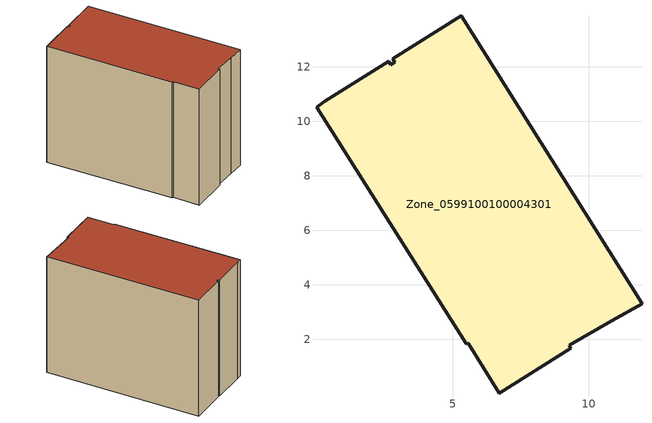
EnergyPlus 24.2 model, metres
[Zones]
Zone_0599100100004301
 floor ground (C_G): 5.58,1.86 5.51,1.83 0.01,10.52 0.32,10.73 2.65,12.2 2.72,12.08 2.88,12.17 2.81,12.29 5.32,13.87 11.95,3.31 10.85,2.67 9.28,1.78 9.34,1.68 6.71,0.03 z0
 wall outside (C_F): 9.34,1.68 9.28,1.78 10.85,2.67 11.95,3.31 5.32,13.87 2.81,12.29 2.88,12.17 2.72,12.08 2.65,12.2 0.32,10.73 0.01,10.52 5.51,1.83 5.58,1.86 6.71,0.03 9.34,1.68 z0:9.84
 roof outside (C_R): 5.51,1.83 5.58,1.86 6.71,0.03 9.34,1.68 9.28,1.78 10.85,2.67 11.95,3.31 5.32,13.87 2.81,12.29 2.88,12.17 2.72,12.08 2.65,12.2 0.32,10.73 0.01,10.52 z9.84
[BUILDING]
Pand.0599100100004301: North Axis=0; Terrain=City; Loads Convergence Tolerance Value=0.04; Temperature Convergence Tolerance Value=0.4; Solar Distribution=FullExterior; Maximum Number of Warmup Days=25; Minimum Number of Warmup Days=1
[Site:Location]
Rotterdam.The.Hague.AP_ZH_NLD Design_Conditions: Latitude=51.96; Longitude=4.45; Time Zone=1; Elevation=-4.5
[SITE:GROUNDTEMPERATURE:BUILDINGSURFACE]
18, 18, 18, 18, 18, 18, 18, 18, 18, 18, 18, 18
[MATERIAL] Thermal Absorptance=0.9; Solar Absorptance=0.7; Visible Absorptance=0.7
Name | Roughness | Thickness | Conductivity | Density | Specific Heat
G.TC.2006-2014 | MediumSmooth | 0.15 | 0.06 | 540 | 1210
F.TC.2006-2014 | Rough | 0.3 | 0.12 | 1920 | 840
R.TC.2006-2014 | MediumRough | 0.2 | 0.08 | 1500 | 1000
[CONSTRUCTION]
C_G: G.TC.2006-2014
C_F: F.TC.2006-2014
C_R: R.TC.2006-2014
[ZONE]
Zone_0599100100004301: Type=1; Multiplier=1; Ceiling Height=Autocalculate; Volume=Autocalculate; Floor Area=autocalculate; Part of Total Floor Area=Yes
[ZONEINFILTRATION:DESIGNFLOWRATE]
Infil_Zone_0599100100004301: Zone or ZoneList or Space or SpaceList=Zone_0599100100004301; Schedule=AlwaysOn; Design Flow Rate Calculation Method=Flow/Area; Flow Rate per Floor Area=0.0015; Constant Term Coefficient=1; Temperature Term Coefficient=0; Velocity Term Coefficient=0; Velocity Squared Term Coefficient=0
[HVACTEMPLATE:ZONE:IDEALLOADSAIRSYSTEM]
Zone_0599100100004301: Maximum Heating Supply Air Temperature=50; Minimum Cooling Supply Air Temperature=13; Maximum Heating Supply Air Humidity Ratio=0.0156; Minimum Cooling Supply Air Humidity Ratio=0.0077; Heating Limit=NoLimit; Cooling Limit=NoLimit; Dehumidification Control Type=ConstantSensibleHeatRatio; Cooling Sensible Heat Ratio=0.7; Dehumidification Setpoint=60; Humidification Control Type=None; Humidification Setpoint=30; Outdoor Air Method=None; Outdoor Air Flow Rate per Person=0.00944; Outdoor Air Flow Rate per Zone Floor Area=0; Outdoor Air Flow Rate per Zone=0; Demand Controlled Ventilation Type=None; Outdoor Air Economizer Type=NoEconomizer; Heat Recovery Type=None; Sensible Heat Recovery Effectiveness=0.7; Latent Heat Recovery Effectiveness=0.65
[ZONECONTROL:THERMOSTAT]
ThermostatControl_Zone_0599100100004301: Zone or ZoneList=Zone_0599100100004301; Control Type Schedule=DualSetpointControlType; Control 1=Thermostat_Zone_0599100100004301; Temperature Difference Between Cutout And Setpoint=0
[THERMOSTATSETPOINT:DUALSETPOINT]
Thermostat_Zone_0599100100004301: Heating Setpoint Temperature Schedule=HeatingSetpoint_Zone_0599100100004301; Cooling Setpoint Temperature Schedule=CoolingSetpoint_Zone_0599100100004301
[SCHEDULE:COMPACT]
HeatingSetpoint_Zone_0599100100004301: Through: 12/31, For: AllDays, Until: 24:00, 21
CoolingSetpoint_Zone_0599100100004301: Through: 12/31, For: AllDays, Until: 24:00, 24
DualSetpointControlType: Through: 12/31, For: AllDays, Until: 24:00, 4
AlwaysOn: Through: 12/31, For: AllDays, Until: 24:00, 1
